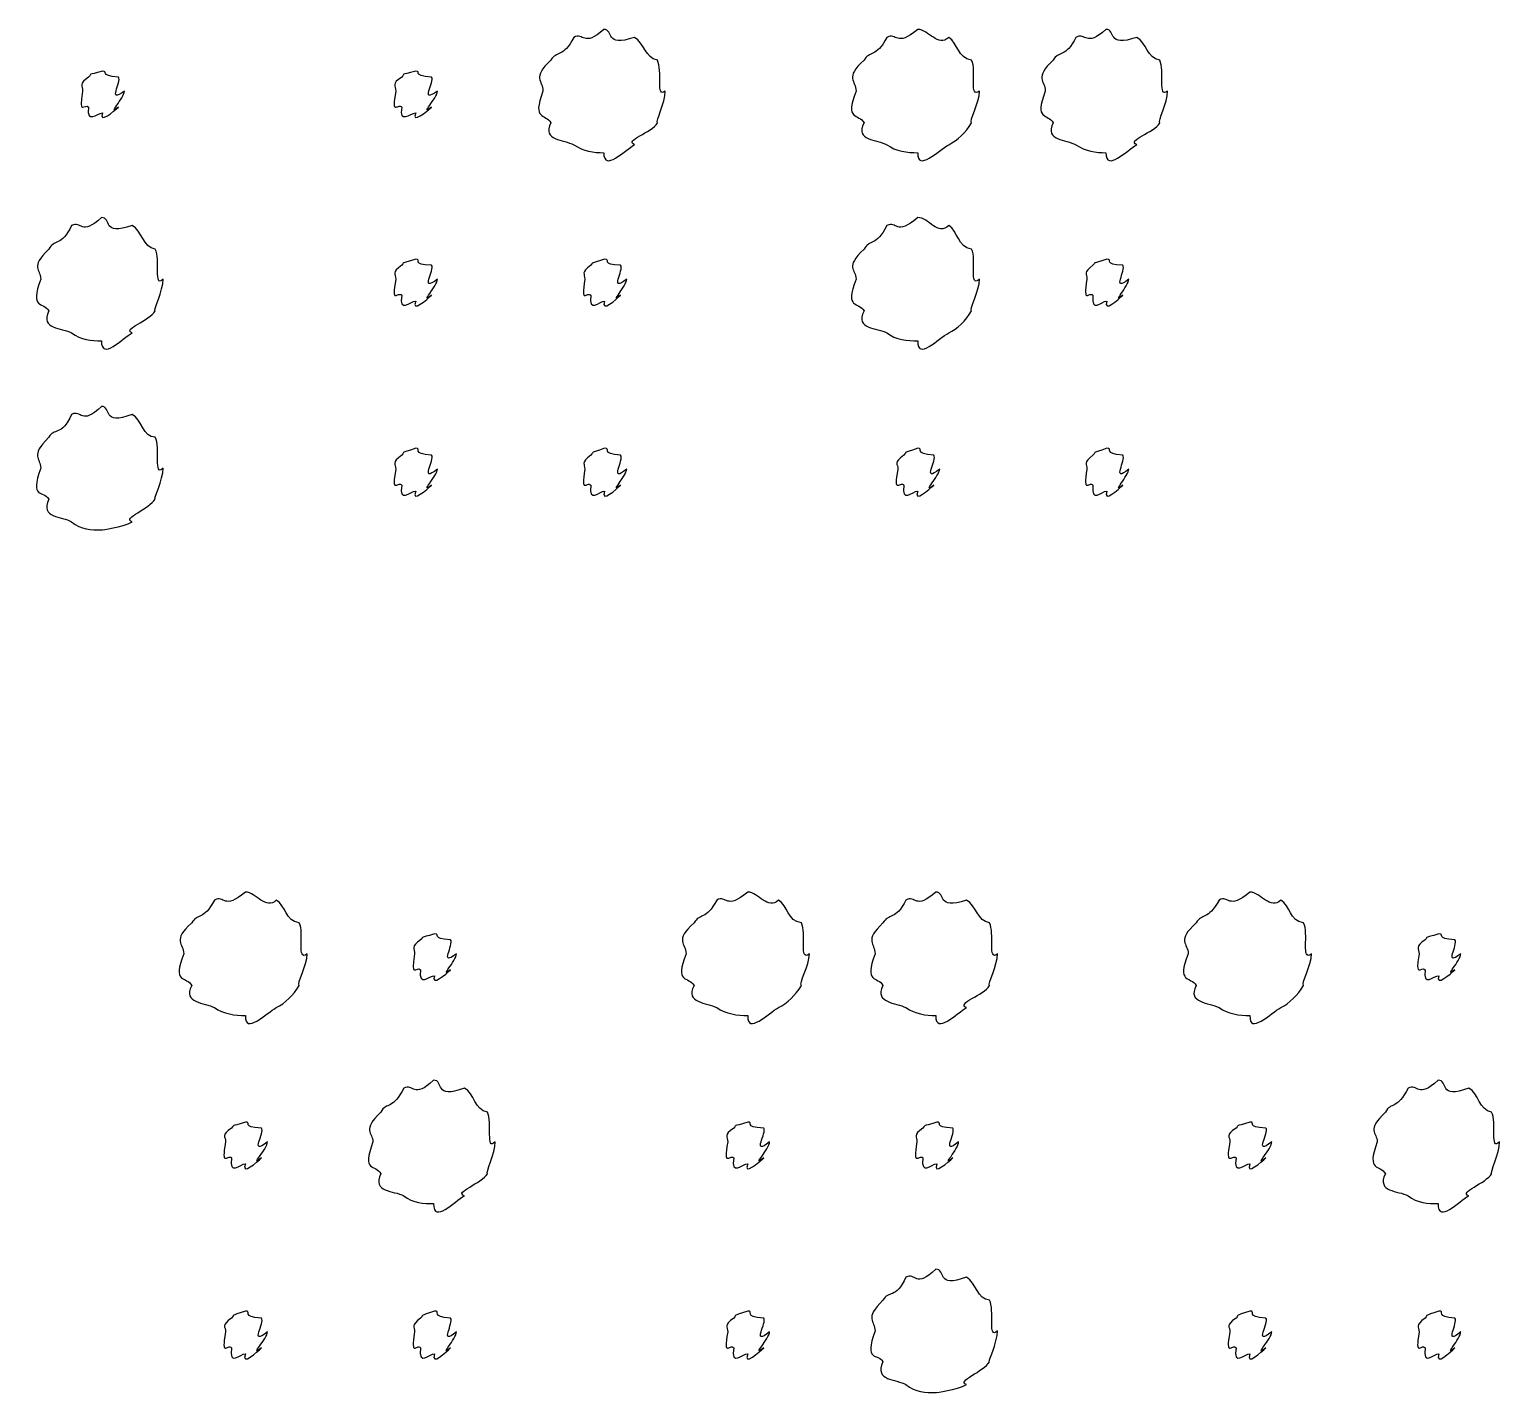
# Model space of a CAD drawing. Header units: millimetres. Extents: x -178 to -32, y 41 to 266.
# Drawn here: x -123.92 to -115.77, y 210.85 to 218.41 of the extents above; entities that cross this region are included whole.
import ezdxf

# ---------------------------------------------------------------- set-up
doc = ezdxf.new("R2010")
doc.units = ezdxf.units.MM
doc.layers.get('0').update_dxf_attribs({"linetype": 'CONTINUOUS'})

msp = doc.modelspace()

# ---------------------------------------------------------------- linework, layer by layer
at = {"color": 0}
for p, q in [((-120.736, 218.408), (-120.736, 218.408)), ((-118.996, 218.408), (-118.996, 218.408)), ((-117.954, 218.408), (-117.954, 218.408)), ((-123.513, 218.176), (-123.513, 218.176)), ((-121.778, 218.176), (-121.778, 218.176)), ((-123.519, 217.366), (-123.519, 217.366)), ((-118.996, 217.366), (-118.996, 217.366)), ((-121.778, 217.135), (-121.778, 217.135)), ((-120.731, 217.135), (-120.731, 217.135)), ((-117.949, 217.135), (-117.949, 217.135)), ((-123.519, 216.319), (-123.519, 216.319)), ((-121.778, 216.087), (-121.778, 216.087)), ((-120.731, 216.087), (-120.731, 216.087)), ((-118.996, 216.087), (-118.996, 216.087)), ((-117.949, 216.087), (-117.949, 216.087)), ((-122.721, 213.628), (-122.721, 213.628)), ((-119.938, 213.628), (-119.938, 213.628)), ((-118.897, 213.628), (-118.897, 213.628)), ((-117.156, 213.628), (-117.156, 213.628)), ((-121.673, 213.396), (-121.673, 213.396)), ((-116.109, 213.396), (-116.109, 213.396)), ((-121.679, 212.586), (-121.679, 212.586)), ((-116.114, 212.586), (-116.114, 212.586)), ((-122.721, 212.354), (-122.721, 212.354)), ((-119.938, 212.354), (-119.938, 212.354)), ((-118.891, 212.354), (-118.891, 212.354)), ((-117.156, 212.354), (-117.156, 212.354)), ((-118.897, 211.539), (-118.897, 211.539)), ((-122.721, 211.307), (-122.721, 211.307)), ((-121.673, 211.307), (-121.673, 211.307)), ((-119.938, 211.307), (-119.938, 211.307)), ((-117.156, 211.307), (-117.156, 211.307)), ((-116.109, 211.307), (-116.109, 211.307))]:
    msp.add_line(p, q, dxfattribs=at)
for points in [[(-120.736, 218.408), (-120.849, 218.306), (-120.847, 218.393), (-120.902, 218.364)], [(-120.565, 218.364), (-120.736, 218.306), (-120.677, 218.408), (-120.736, 218.408)], [(-118.996, 218.408), (-119.119, 218.306), (-119.112, 218.393), (-119.167, 218.364)], [(-118.825, 218.364), (-118.883, 218.306), (-118.937, 218.408), (-118.996, 218.408)], [(-117.954, 218.408), (-118.067, 218.306), (-118.064, 218.393), (-118.12, 218.364)], [(-117.783, 218.364), (-117.954, 218.306), (-117.895, 218.408), (-117.954, 218.408)], [(-120.902, 218.364), (-120.96, 218.248), (-120.998, 218.292), (-121.029, 218.237)], [(-120.439, 218.237), (-120.507, 218.248), (-120.51, 218.333), (-120.565, 218.364)], [(-119.167, 218.364), (-119.229, 218.248), (-119.263, 218.292), (-119.294, 218.237)], [(-118.698, 218.237), (-118.777, 218.248), (-118.773, 218.333), (-118.825, 218.364)], [(-118.12, 218.364), (-118.177, 218.248), (-118.216, 218.292), (-118.246, 218.237)], [(-117.656, 218.237), (-117.725, 218.248), (-117.728, 218.333), (-117.783, 218.364)], [(-121.029, 218.237), (-121.136, 218.138), (-121.073, 218.124), (-121.073, 218.066)], [(-120.395, 218.066), (-120.45, 218.019), (-120.408, 218.182), (-120.439, 218.237)], [(-119.294, 218.237), (-119.405, 218.138), (-119.338, 218.124), (-119.338, 218.066)], [(-118.654, 218.066), (-118.715, 218.019), (-118.668, 218.182), (-118.698, 218.237)], [(-118.246, 218.237), (-118.354, 218.138), (-118.29, 218.124), (-118.29, 218.066)], [(-117.612, 218.066), (-117.668, 218.019), (-117.626, 218.182), (-117.656, 218.237)], [(-123.59, 218.143), (-123.647, 218.108), (-123.623, 218.095), (-123.623, 218.066)], [(-123.513, 218.176), (-123.603, 218.152), (-123.568, 218.166), (-123.59, 218.143)], [(-123.425, 218.143), (-123.536, 218.152), (-123.476, 218.176), (-123.513, 218.176)], [(-123.392, 218.066), (-123.492, 217.991), (-123.403, 218.121), (-123.425, 218.143)], [(-121.855, 218.143), (-121.916, 218.108), (-121.888, 218.095), (-121.888, 218.066)], [(-121.778, 218.176), (-121.872, 218.152), (-121.833, 218.166), (-121.855, 218.143)], [(-121.69, 218.143), (-121.806, 218.152), (-121.741, 218.176), (-121.778, 218.176)], [(-121.657, 218.066), (-121.762, 217.991), (-121.668, 218.121), (-121.69, 218.143)], [(-123.623, 218.066), (-123.647, 217.924), (-123.612, 218), (-123.59, 217.978)], [(-123.425, 217.978), (-123.492, 217.924), (-123.392, 218.029), (-123.392, 218.066)], [(-121.888, 218.066), (-121.916, 217.924), (-121.877, 218), (-121.855, 217.978)], [(-121.69, 217.978), (-121.762, 217.924), (-121.657, 218.029), (-121.657, 218.066)], [(-121.073, 218.066), (-121.136, 217.898), (-121.057, 217.945), (-121.029, 217.89)], [(-120.439, 217.89), (-120.45, 217.898), (-120.395, 218.003), (-120.395, 218.066)], [(-119.338, 218.066), (-119.405, 217.898), (-119.322, 217.945), (-119.294, 217.89)], [(-118.698, 217.89), (-118.715, 217.898), (-118.654, 218.003), (-118.654, 218.066)], [(-118.29, 218.066), (-118.354, 217.898), (-118.275, 217.945), (-118.246, 217.89)], [(-117.656, 217.89), (-117.668, 217.898), (-117.612, 218.003), (-117.612, 218.066)], [(-123.59, 217.978), (-123.603, 217.88), (-123.542, 217.945), (-123.513, 217.945)], [(-123.513, 217.945), (-123.536, 217.88), (-123.447, 217.956), (-123.425, 217.978)], [(-121.855, 217.978), (-121.872, 217.88), (-121.807, 217.945), (-121.778, 217.945)], [(-121.778, 217.945), (-121.806, 217.88), (-121.712, 217.956), (-121.69, 217.978)], [(-121.029, 217.89), (-121.078, 217.792), (-120.957, 217.798), (-120.902, 217.769)], [(-120.565, 217.769), (-120.626, 217.792), (-120.468, 217.837), (-120.439, 217.89)], [(-119.294, 217.89), (-119.346, 217.792), (-119.222, 217.798), (-119.167, 217.769)], [(-118.825, 217.769), (-118.777, 217.792), (-118.731, 217.837), (-118.698, 217.89)], [(-118.246, 217.89), (-118.296, 217.792), (-118.175, 217.798), (-118.12, 217.769)], [(-117.783, 217.769), (-117.844, 217.792), (-117.685, 217.837), (-117.656, 217.89)], [(-120.902, 217.769), (-120.849, 217.733), (-120.791, 217.725), (-120.736, 217.725)], [(-120.736, 217.725), (-120.736, 217.616), (-120.621, 217.738), (-120.565, 217.769)], [(-119.167, 217.769), (-119.119, 217.733), (-119.054, 217.725), (-118.996, 217.725)], [(-118.996, 217.725), (-119.001, 217.616), (-118.88, 217.738), (-118.825, 217.769)], [(-118.12, 217.769), (-118.067, 217.733), (-118.009, 217.725), (-117.954, 217.725)], [(-117.954, 217.725), (-117.954, 217.616), (-117.838, 217.738), (-117.783, 217.769)], [(-123.684, 217.322), (-123.742, 217.201), (-123.781, 217.248), (-123.811, 217.19)], [(-123.519, 217.366), (-123.632, 217.259), (-123.629, 217.351), (-123.684, 217.322)], [(-123.348, 217.322), (-123.519, 217.259), (-123.46, 217.366), (-123.519, 217.366)], [(-123.221, 217.19), (-123.29, 217.201), (-123.293, 217.292), (-123.348, 217.322)], [(-119.167, 217.322), (-119.229, 217.201), (-119.263, 217.248), (-119.294, 217.19)], [(-118.996, 217.366), (-119.119, 217.259), (-119.112, 217.351), (-119.167, 217.322)], [(-118.825, 217.322), (-118.883, 217.259), (-118.937, 217.366), (-118.996, 217.366)], [(-118.698, 217.19), (-118.777, 217.201), (-118.773, 217.292), (-118.825, 217.322)], [(-123.811, 217.19), (-123.918, 217.086), (-123.855, 217.08), (-123.855, 217.025)], [(-123.177, 217.025), (-123.232, 216.969), (-123.191, 217.135), (-123.221, 217.19)], [(-119.294, 217.19), (-119.405, 217.086), (-119.338, 217.08), (-119.338, 217.025)], [(-118.654, 217.025), (-118.715, 216.969), (-118.668, 217.135), (-118.698, 217.19)], [(-121.855, 217.102), (-121.916, 217.06), (-121.888, 217.054), (-121.888, 217.025)], [(-121.778, 217.135), (-121.872, 217.104), (-121.833, 217.124), (-121.855, 217.102)], [(-121.69, 217.102), (-121.806, 217.104), (-121.741, 217.135), (-121.778, 217.135)], [(-121.657, 217.025), (-121.762, 216.943), (-121.668, 217.08), (-121.69, 217.102)], [(-120.808, 217.102), (-120.864, 217.06), (-120.841, 217.054), (-120.841, 217.025)], [(-120.731, 217.135), (-120.82, 217.104), (-120.786, 217.124), (-120.808, 217.102)], [(-120.643, 217.102), (-120.754, 217.104), (-120.694, 217.135), (-120.731, 217.135)], [(-120.609, 217.025), (-120.71, 216.943), (-120.621, 217.08), (-120.643, 217.102)], [(-118.026, 217.102), (-118.082, 217.06), (-118.059, 217.054), (-118.059, 217.025)], [(-117.949, 217.135), (-118.038, 217.104), (-118.004, 217.124), (-118.026, 217.102)], [(-117.861, 217.102), (-117.972, 217.104), (-117.911, 217.135), (-117.949, 217.135)], [(-117.827, 217.025), (-117.928, 216.943), (-117.838, 217.08), (-117.861, 217.102)], [(-123.855, 217.025), (-123.918, 216.851), (-123.84, 216.903), (-123.811, 216.848)], [(-123.221, 216.848), (-123.232, 216.851), (-123.177, 216.961), (-123.177, 217.025)], [(-121.888, 217.025), (-121.916, 216.877), (-121.877, 216.958), (-121.855, 216.936)], [(-121.69, 216.936), (-121.762, 216.877), (-121.657, 216.987), (-121.657, 217.025)], [(-120.841, 217.025), (-120.864, 216.877), (-120.83, 216.958), (-120.808, 216.936)], [(-120.643, 216.936), (-120.71, 216.877), (-120.609, 216.987), (-120.609, 217.025)], [(-119.338, 217.025), (-119.405, 216.851), (-119.322, 216.903), (-119.294, 216.848)], [(-118.698, 216.848), (-118.715, 216.851), (-118.654, 216.961), (-118.654, 217.025)], [(-118.059, 217.025), (-118.082, 216.877), (-118.048, 216.958), (-118.026, 216.936)], [(-117.861, 216.936), (-117.928, 216.877), (-117.827, 216.987), (-117.827, 217.025)], [(-121.855, 216.936), (-121.872, 216.833), (-121.807, 216.903), (-121.778, 216.903)], [(-121.778, 216.903), (-121.806, 216.833), (-121.712, 216.914), (-121.69, 216.936)], [(-120.808, 216.936), (-120.82, 216.833), (-120.76, 216.903), (-120.731, 216.903)], [(-120.731, 216.903), (-120.754, 216.833), (-120.665, 216.914), (-120.643, 216.936)], [(-118.026, 216.936), (-118.038, 216.833), (-117.978, 216.903), (-117.949, 216.903)], [(-117.949, 216.903), (-117.972, 216.833), (-117.882, 216.914), (-117.861, 216.936)], [(-123.811, 216.848), (-123.86, 216.745), (-123.739, 216.756), (-123.684, 216.727)], [(-123.348, 216.727), (-123.408, 216.745), (-123.25, 216.796), (-123.221, 216.848)], [(-119.294, 216.848), (-119.346, 216.745), (-119.222, 216.756), (-119.167, 216.727)], [(-118.825, 216.727), (-118.777, 216.745), (-118.731, 216.796), (-118.698, 216.848)], [(-123.684, 216.727), (-123.632, 216.686), (-123.574, 216.683), (-123.519, 216.683)], [(-123.519, 216.683), (-123.519, 216.569), (-123.403, 216.697), (-123.348, 216.727)], [(-119.167, 216.727), (-119.119, 216.686), (-119.054, 216.683), (-118.996, 216.683)], [(-118.996, 216.683), (-119.001, 216.569), (-118.88, 216.697), (-118.825, 216.727)], [(-123.684, 216.275), (-123.742, 216.149), (-123.781, 216.203), (-123.811, 216.148)], [(-123.519, 216.319), (-123.632, 216.209), (-123.629, 216.304), (-123.684, 216.275)], [(-123.348, 216.275), (-123.519, 216.209), (-123.46, 216.319), (-123.519, 216.319)], [(-123.221, 216.148), (-123.29, 216.149), (-123.293, 216.245), (-123.348, 216.275)], [(-123.811, 216.148), (-123.918, 216.039), (-123.855, 216.035), (-123.855, 215.977)], [(-123.177, 215.977), (-123.232, 215.922), (-123.191, 216.093), (-123.221, 216.148)], [(-121.778, 216.087), (-121.872, 216.055), (-121.833, 216.074), (-121.855, 216.049)], [(-121.69, 216.049), (-121.806, 216.055), (-121.741, 216.087), (-121.778, 216.087)], [(-120.731, 216.087), (-120.82, 216.055), (-120.786, 216.074), (-120.808, 216.049)], [(-120.643, 216.049), (-120.754, 216.055), (-120.694, 216.087), (-120.731, 216.087)], [(-118.996, 216.087), (-119.09, 216.055), (-119.051, 216.074), (-119.073, 216.049)], [(-118.908, 216.049), (-119.023, 216.055), (-118.959, 216.087), (-118.996, 216.087)], [(-117.949, 216.087), (-118.038, 216.055), (-118.004, 216.074), (-118.026, 216.049)], [(-117.861, 216.049), (-117.972, 216.055), (-117.911, 216.087), (-117.949, 216.087)], [(-121.855, 216.049), (-121.916, 216.006), (-121.888, 216.001), (-121.888, 215.972)], [(-121.657, 215.972), (-121.762, 215.889), (-121.668, 216.027), (-121.69, 216.049)], [(-120.808, 216.049), (-120.864, 216.006), (-120.841, 216.001), (-120.841, 215.972)], [(-120.609, 215.972), (-120.71, 215.889), (-120.621, 216.027), (-120.643, 216.049)], [(-119.073, 216.049), (-119.134, 216.006), (-119.106, 216.001), (-119.106, 215.972)], [(-118.875, 215.972), (-118.979, 215.889), (-118.886, 216.027), (-118.908, 216.049)], [(-118.026, 216.049), (-118.082, 216.006), (-118.059, 216.001), (-118.059, 215.972)], [(-117.827, 215.972), (-117.928, 215.889), (-117.838, 216.027), (-117.861, 216.049)], [(-123.855, 215.977), (-123.918, 215.801), (-123.84, 215.857), (-123.811, 215.806)], [(-123.221, 215.806), (-123.232, 215.801), (-123.177, 215.914), (-123.177, 215.977)], [(-121.888, 215.972), (-121.916, 215.826), (-121.877, 215.908), (-121.855, 215.883)], [(-121.69, 215.883), (-121.762, 215.826), (-121.657, 215.938), (-121.657, 215.972)], [(-120.841, 215.972), (-120.864, 215.826), (-120.83, 215.908), (-120.808, 215.883)], [(-120.643, 215.883), (-120.71, 215.826), (-120.609, 215.938), (-120.609, 215.972)], [(-119.106, 215.972), (-119.134, 215.826), (-119.095, 215.908), (-119.073, 215.883)], [(-118.908, 215.883), (-118.979, 215.826), (-118.875, 215.938), (-118.875, 215.972)], [(-118.059, 215.972), (-118.082, 215.826), (-118.048, 215.908), (-118.026, 215.883)], [(-117.861, 215.883), (-117.928, 215.826), (-117.827, 215.938), (-117.827, 215.972)], [(-121.855, 215.883), (-121.872, 215.779), (-121.807, 215.85), (-121.778, 215.85)], [(-121.778, 215.85), (-121.806, 215.779), (-121.712, 215.862), (-121.69, 215.883)], [(-120.808, 215.883), (-120.82, 215.779), (-120.76, 215.85), (-120.731, 215.85)], [(-120.731, 215.85), (-120.754, 215.779), (-120.665, 215.862), (-120.643, 215.883)], [(-119.073, 215.883), (-119.09, 215.779), (-119.025, 215.85), (-118.996, 215.85)], [(-118.996, 215.85), (-119.023, 215.779), (-118.93, 215.862), (-118.908, 215.883)], [(-118.026, 215.883), (-118.038, 215.779), (-117.978, 215.85), (-117.949, 215.85)], [(-117.949, 215.85), (-117.972, 215.779), (-117.882, 215.862), (-117.861, 215.883)], [(-123.811, 215.806), (-123.86, 215.698), (-123.739, 215.713), (-123.684, 215.68)], [(-123.348, 215.68), (-123.408, 215.698), (-123.25, 215.754), (-123.221, 215.806)], [(-123.684, 215.68), (-123.632, 215.635), (-123.574, 215.635), (-123.519, 215.635)], [(-123.519, 215.635), (-123.519, 215.635), (-123.403, 215.649), (-123.348, 215.68)], [(-122.892, 213.584), (-122.954, 213.468), (-122.988, 213.512), (-123.019, 213.457)], [(-122.721, 213.628), (-122.844, 213.526), (-122.837, 213.613), (-122.892, 213.584)], [(-122.55, 213.584), (-122.608, 213.526), (-122.662, 213.628), (-122.721, 213.628)], [(-122.423, 213.457), (-122.502, 213.468), (-122.497, 213.553), (-122.55, 213.584)], [(-120.11, 213.584), (-120.171, 213.468), (-120.206, 213.512), (-120.236, 213.457)], [(-119.938, 213.628), (-120.061, 213.526), (-120.054, 213.613), (-120.11, 213.584)], [(-119.768, 213.584), (-119.826, 213.526), (-119.879, 213.628), (-119.938, 213.628)], [(-119.641, 213.457), (-119.719, 213.468), (-119.715, 213.553), (-119.768, 213.584)], [(-119.062, 213.584), (-119.12, 213.468), (-119.158, 213.512), (-119.189, 213.457)], [(-118.897, 213.628), (-119.01, 213.526), (-119.007, 213.613), (-119.062, 213.584)], [(-118.726, 213.584), (-118.897, 213.526), (-118.837, 213.628), (-118.897, 213.628)], [(-118.599, 213.457), (-118.668, 213.468), (-118.671, 213.553), (-118.726, 213.584)], [(-117.327, 213.584), (-117.389, 213.468), (-117.423, 213.512), (-117.454, 213.457)], [(-117.156, 213.628), (-117.279, 213.526), (-117.272, 213.613), (-117.327, 213.584)], [(-116.985, 213.584), (-117.043, 213.526), (-117.097, 213.628), (-117.156, 213.628)], [(-116.859, 213.457), (-116.937, 213.468), (-116.933, 213.553), (-116.985, 213.584)], [(-123.019, 213.457), (-123.13, 213.358), (-123.063, 213.344), (-123.063, 213.286)], [(-122.379, 213.286), (-122.44, 213.239), (-122.393, 213.402), (-122.423, 213.457)], [(-120.236, 213.457), (-120.348, 213.358), (-120.28, 213.344), (-120.28, 213.286)], [(-119.597, 213.286), (-119.657, 213.239), (-119.61, 213.402), (-119.641, 213.457)], [(-119.189, 213.457), (-119.296, 213.358), (-119.233, 213.344), (-119.233, 213.286)], [(-118.555, 213.286), (-118.61, 213.239), (-118.569, 213.402), (-118.599, 213.457)], [(-117.454, 213.457), (-117.566, 213.358), (-117.498, 213.344), (-117.498, 213.286)], [(-116.815, 213.286), (-116.875, 213.239), (-116.828, 213.402), (-116.859, 213.457)], [(-121.751, 213.363), (-121.807, 213.327), (-121.784, 213.315), (-121.784, 213.286)], [(-121.673, 213.396), (-121.763, 213.371), (-121.728, 213.385), (-121.751, 213.363)], [(-121.585, 213.363), (-121.697, 213.371), (-121.636, 213.396), (-121.673, 213.396)], [(-121.552, 213.286), (-121.653, 213.21), (-121.563, 213.341), (-121.585, 213.363)], [(-116.186, 213.363), (-116.243, 213.327), (-116.219, 213.315), (-116.219, 213.286)], [(-116.109, 213.396), (-116.199, 213.371), (-116.164, 213.385), (-116.186, 213.363)], [(-116.021, 213.363), (-116.132, 213.371), (-116.072, 213.396), (-116.109, 213.396)], [(-115.988, 213.286), (-116.088, 213.21), (-115.999, 213.341), (-116.021, 213.363)], [(-123.063, 213.286), (-123.13, 213.118), (-123.047, 213.165), (-123.019, 213.11)], [(-122.423, 213.11), (-122.44, 213.118), (-122.379, 213.222), (-122.379, 213.286)], [(-121.784, 213.286), (-121.807, 213.144), (-121.773, 213.22), (-121.751, 213.198)], [(-121.585, 213.198), (-121.653, 213.144), (-121.552, 213.249), (-121.552, 213.286)], [(-120.28, 213.286), (-120.348, 213.118), (-120.265, 213.165), (-120.236, 213.11)], [(-119.641, 213.11), (-119.657, 213.118), (-119.597, 213.222), (-119.597, 213.286)], [(-119.233, 213.286), (-119.296, 213.118), (-119.218, 213.165), (-119.189, 213.11)], [(-118.599, 213.11), (-118.61, 213.118), (-118.555, 213.222), (-118.555, 213.286)], [(-117.498, 213.286), (-117.566, 213.118), (-117.483, 213.165), (-117.454, 213.11)], [(-116.859, 213.11), (-116.875, 213.118), (-116.815, 213.222), (-116.815, 213.286)], [(-116.219, 213.286), (-116.243, 213.144), (-116.208, 213.22), (-116.186, 213.198)], [(-116.021, 213.198), (-116.088, 213.144), (-115.988, 213.249), (-115.988, 213.286)], [(-121.751, 213.198), (-121.763, 213.1), (-121.702, 213.165), (-121.673, 213.165)], [(-121.673, 213.165), (-121.697, 213.1), (-121.607, 213.175), (-121.585, 213.198)], [(-116.186, 213.198), (-116.199, 213.1), (-116.138, 213.165), (-116.109, 213.165)], [(-116.109, 213.165), (-116.132, 213.1), (-116.043, 213.175), (-116.021, 213.198)], [(-123.019, 213.11), (-123.071, 213.012), (-122.947, 213.017), (-122.892, 212.988)], [(-122.55, 212.988), (-122.502, 213.012), (-122.456, 213.057), (-122.423, 213.11)], [(-120.236, 213.11), (-120.288, 213.012), (-120.165, 213.017), (-120.11, 212.988)], [(-119.768, 212.988), (-119.719, 213.012), (-119.674, 213.057), (-119.641, 213.11)], [(-119.189, 213.11), (-119.239, 213.012), (-119.117, 213.017), (-119.062, 212.988)], [(-118.726, 212.988), (-118.787, 213.012), (-118.628, 213.057), (-118.599, 213.11)], [(-117.454, 213.11), (-117.506, 213.012), (-117.382, 213.017), (-117.327, 212.988)], [(-116.985, 212.988), (-116.937, 213.012), (-116.892, 213.057), (-116.859, 213.11)], [(-122.892, 212.988), (-122.844, 212.953), (-122.779, 212.944), (-122.721, 212.944)], [(-122.721, 212.944), (-122.726, 212.835), (-122.605, 212.958), (-122.55, 212.988)], [(-120.11, 212.988), (-120.061, 212.953), (-119.996, 212.944), (-119.938, 212.944)], [(-119.938, 212.944), (-119.944, 212.835), (-119.823, 212.958), (-119.768, 212.988)], [(-119.062, 212.988), (-119.01, 212.953), (-118.952, 212.944), (-118.897, 212.944)], [(-118.897, 212.944), (-118.897, 212.835), (-118.781, 212.958), (-118.726, 212.988)], [(-117.327, 212.988), (-117.279, 212.953), (-117.214, 212.944), (-117.156, 212.944)], [(-117.156, 212.944), (-117.162, 212.835), (-117.04, 212.958), (-116.985, 212.988)], [(-121.679, 212.586), (-121.792, 212.478), (-121.789, 212.571), (-121.844, 212.542)], [(-121.508, 212.542), (-121.679, 212.478), (-121.62, 212.586), (-121.679, 212.586)], [(-116.114, 212.586), (-116.228, 212.478), (-116.225, 212.571), (-116.28, 212.542)], [(-115.944, 212.542), (-116.114, 212.478), (-116.055, 212.586), (-116.114, 212.586)], [(-121.844, 212.542), (-121.902, 212.421), (-121.941, 212.467), (-121.971, 212.409)], [(-121.381, 212.409), (-121.45, 212.421), (-121.453, 212.512), (-121.508, 212.542)], [(-116.28, 212.542), (-116.338, 212.421), (-116.376, 212.467), (-116.406, 212.409)], [(-115.817, 212.409), (-115.886, 212.421), (-115.889, 212.512), (-115.944, 212.542)], [(-122.721, 212.354), (-122.814, 212.324), (-122.776, 212.343), (-122.798, 212.321)], [(-122.633, 212.321), (-122.748, 212.324), (-122.683, 212.354), (-122.721, 212.354)], [(-121.971, 212.409), (-122.079, 212.306), (-122.015, 212.299), (-122.015, 212.244)], [(-121.337, 212.244), (-121.392, 212.189), (-121.351, 212.354), (-121.381, 212.409)], [(-119.938, 212.354), (-120.032, 212.324), (-119.993, 212.343), (-120.016, 212.321)], [(-119.85, 212.321), (-119.966, 212.324), (-119.901, 212.354), (-119.938, 212.354)], [(-118.891, 212.354), (-118.981, 212.324), (-118.946, 212.343), (-118.968, 212.321)], [(-118.803, 212.321), (-118.915, 212.324), (-118.854, 212.354), (-118.891, 212.354)], [(-117.156, 212.354), (-117.25, 212.324), (-117.211, 212.343), (-117.233, 212.321)], [(-117.068, 212.321), (-117.184, 212.324), (-117.119, 212.354), (-117.156, 212.354)], [(-116.406, 212.409), (-116.514, 212.306), (-116.451, 212.299), (-116.451, 212.244)], [(-115.773, 212.244), (-115.828, 212.189), (-115.787, 212.354), (-115.817, 212.409)], [(-122.798, 212.321), (-122.858, 212.28), (-122.831, 212.273), (-122.831, 212.244)], [(-122.599, 212.244), (-122.704, 212.163), (-122.61, 212.299), (-122.633, 212.321)], [(-120.016, 212.321), (-120.076, 212.28), (-120.049, 212.273), (-120.049, 212.244)], [(-119.817, 212.244), (-119.922, 212.163), (-119.828, 212.299), (-119.85, 212.321)], [(-118.968, 212.321), (-119.025, 212.28), (-119.001, 212.273), (-119.001, 212.244)], [(-118.77, 212.244), (-118.871, 212.163), (-118.781, 212.299), (-118.803, 212.321)], [(-117.233, 212.321), (-117.294, 212.28), (-117.267, 212.273), (-117.267, 212.244)], [(-117.035, 212.244), (-117.14, 212.163), (-117.046, 212.299), (-117.068, 212.321)], [(-122.831, 212.244), (-122.858, 212.097), (-122.82, 212.178), (-122.798, 212.156)], [(-122.633, 212.156), (-122.704, 212.097), (-122.599, 212.207), (-122.599, 212.244)], [(-122.015, 212.244), (-122.079, 212.071), (-122, 212.123), (-121.971, 212.068)], [(-121.381, 212.068), (-121.392, 212.071), (-121.337, 212.181), (-121.337, 212.244)], [(-120.049, 212.244), (-120.076, 212.097), (-120.038, 212.178), (-120.016, 212.156)], [(-119.85, 212.156), (-119.922, 212.097), (-119.817, 212.207), (-119.817, 212.244)], [(-119.001, 212.244), (-119.025, 212.097), (-118.991, 212.178), (-118.968, 212.156)], [(-118.803, 212.156), (-118.871, 212.097), (-118.77, 212.207), (-118.77, 212.244)], [(-117.267, 212.244), (-117.294, 212.097), (-117.256, 212.178), (-117.233, 212.156)], [(-117.068, 212.156), (-117.14, 212.097), (-117.035, 212.207), (-117.035, 212.244)], [(-116.451, 212.244), (-116.514, 212.071), (-116.435, 212.123), (-116.406, 212.068)], [(-115.817, 212.068), (-115.828, 212.071), (-115.773, 212.181), (-115.773, 212.244)], [(-122.798, 212.156), (-122.814, 212.053), (-122.75, 212.123), (-122.721, 212.123)], [(-122.721, 212.123), (-122.748, 212.053), (-122.654, 212.134), (-122.633, 212.156)], [(-120.016, 212.156), (-120.032, 212.053), (-119.967, 212.123), (-119.938, 212.123)], [(-119.938, 212.123), (-119.966, 212.053), (-119.872, 212.134), (-119.85, 212.156)], [(-118.968, 212.156), (-118.981, 212.053), (-118.92, 212.123), (-118.891, 212.123)], [(-118.891, 212.123), (-118.915, 212.053), (-118.825, 212.134), (-118.803, 212.156)], [(-117.233, 212.156), (-117.25, 212.053), (-117.185, 212.123), (-117.156, 212.123)], [(-117.156, 212.123), (-117.184, 212.053), (-117.09, 212.134), (-117.068, 212.156)], [(-121.971, 212.068), (-122.021, 211.964), (-121.9, 211.975), (-121.844, 211.946)], [(-121.508, 211.946), (-121.569, 211.964), (-121.41, 212.015), (-121.381, 212.068)], [(-116.406, 212.068), (-116.456, 211.964), (-116.335, 211.975), (-116.28, 211.946)], [(-115.944, 211.946), (-116.004, 211.964), (-115.846, 212.015), (-115.817, 212.068)], [(-121.844, 211.946), (-121.792, 211.905), (-121.734, 211.902), (-121.679, 211.902)], [(-121.679, 211.902), (-121.679, 211.788), (-121.563, 211.916), (-121.508, 211.946)], [(-116.28, 211.946), (-116.228, 211.905), (-116.17, 211.902), (-116.114, 211.902)], [(-116.114, 211.902), (-116.114, 211.788), (-115.999, 211.916), (-115.944, 211.946)], [(-118.897, 211.539), (-119.01, 211.428), (-119.007, 211.523), (-119.062, 211.495)], [(-118.726, 211.495), (-118.897, 211.428), (-118.837, 211.539), (-118.897, 211.539)], [(-119.062, 211.495), (-119.12, 211.369), (-119.158, 211.423), (-119.189, 211.368)], [(-118.599, 211.368), (-118.668, 211.369), (-118.671, 211.464), (-118.726, 211.495)], [(-119.189, 211.368), (-119.296, 211.259), (-119.233, 211.255), (-119.233, 211.197)], [(-118.555, 211.197), (-118.61, 211.142), (-118.569, 211.312), (-118.599, 211.368)], [(-122.721, 211.307), (-122.814, 211.274), (-122.776, 211.293), (-122.798, 211.268)], [(-122.633, 211.268), (-122.748, 211.274), (-122.683, 211.307), (-122.721, 211.307)], [(-121.673, 211.307), (-121.763, 211.274), (-121.728, 211.293), (-121.751, 211.268)], [(-121.585, 211.268), (-121.697, 211.274), (-121.636, 211.307), (-121.673, 211.307)], [(-119.938, 211.307), (-120.032, 211.274), (-119.993, 211.293), (-120.016, 211.268)], [(-119.85, 211.268), (-119.966, 211.274), (-119.901, 211.307), (-119.938, 211.307)], [(-117.156, 211.307), (-117.25, 211.274), (-117.211, 211.293), (-117.233, 211.268)], [(-117.068, 211.268), (-117.184, 211.274), (-117.119, 211.307), (-117.156, 211.307)], [(-116.109, 211.307), (-116.199, 211.274), (-116.164, 211.293), (-116.186, 211.268)], [(-116.021, 211.268), (-116.132, 211.274), (-116.072, 211.307), (-116.109, 211.307)], [(-122.798, 211.268), (-122.858, 211.226), (-122.831, 211.22), (-122.831, 211.191)], [(-122.599, 211.191), (-122.704, 211.109), (-122.61, 211.247), (-122.633, 211.268)], [(-121.751, 211.268), (-121.807, 211.226), (-121.784, 211.22), (-121.784, 211.191)], [(-121.552, 211.191), (-121.653, 211.109), (-121.563, 211.247), (-121.585, 211.268)], [(-120.016, 211.268), (-120.076, 211.226), (-120.049, 211.22), (-120.049, 211.191)], [(-119.817, 211.191), (-119.922, 211.109), (-119.828, 211.247), (-119.85, 211.268)], [(-117.233, 211.268), (-117.294, 211.226), (-117.267, 211.22), (-117.267, 211.191)], [(-117.035, 211.191), (-117.14, 211.109), (-117.046, 211.247), (-117.068, 211.268)], [(-116.186, 211.268), (-116.243, 211.226), (-116.219, 211.22), (-116.219, 211.191)], [(-115.988, 211.191), (-116.088, 211.109), (-115.999, 211.247), (-116.021, 211.268)], [(-122.831, 211.191), (-122.858, 211.045), (-122.82, 211.128), (-122.798, 211.103)], [(-122.633, 211.103), (-122.704, 211.045), (-122.599, 211.158), (-122.599, 211.191)], [(-121.784, 211.191), (-121.807, 211.045), (-121.773, 211.128), (-121.751, 211.103)], [(-121.585, 211.103), (-121.653, 211.045), (-121.552, 211.158), (-121.552, 211.191)], [(-120.049, 211.191), (-120.076, 211.045), (-120.038, 211.128), (-120.016, 211.103)], [(-119.85, 211.103), (-119.922, 211.045), (-119.817, 211.158), (-119.817, 211.191)], [(-119.233, 211.197), (-119.296, 211.02), (-119.218, 211.077), (-119.189, 211.026)], [(-118.599, 211.026), (-118.61, 211.02), (-118.555, 211.133), (-118.555, 211.197)], [(-117.267, 211.191), (-117.294, 211.045), (-117.256, 211.128), (-117.233, 211.103)], [(-117.068, 211.103), (-117.14, 211.045), (-117.035, 211.158), (-117.035, 211.191)], [(-116.219, 211.191), (-116.243, 211.045), (-116.208, 211.128), (-116.186, 211.103)], [(-116.021, 211.103), (-116.088, 211.045), (-115.988, 211.158), (-115.988, 211.191)], [(-122.798, 211.103), (-122.814, 210.998), (-122.75, 211.07), (-122.721, 211.07)], [(-122.721, 211.07), (-122.748, 210.998), (-122.654, 211.081), (-122.633, 211.103)], [(-121.751, 211.103), (-121.763, 210.998), (-121.702, 211.07), (-121.673, 211.07)], [(-121.673, 211.07), (-121.697, 210.998), (-121.607, 211.081), (-121.585, 211.103)], [(-120.016, 211.103), (-120.032, 210.998), (-119.967, 211.07), (-119.938, 211.07)], [(-119.938, 211.07), (-119.966, 210.998), (-119.872, 211.081), (-119.85, 211.103)], [(-117.233, 211.103), (-117.25, 210.998), (-117.185, 211.07), (-117.156, 211.07)], [(-117.156, 211.07), (-117.184, 210.998), (-117.09, 211.081), (-117.068, 211.103)], [(-116.186, 211.103), (-116.199, 210.998), (-116.138, 211.07), (-116.109, 211.07)], [(-116.109, 211.07), (-116.132, 210.998), (-116.043, 211.081), (-116.021, 211.103)], [(-119.189, 211.026), (-119.239, 210.917), (-119.117, 210.932), (-119.062, 210.899)], [(-118.726, 210.899), (-118.787, 210.917), (-118.628, 210.973), (-118.599, 211.026)], [(-119.062, 210.899), (-119.01, 210.855), (-118.952, 210.855), (-118.897, 210.855)], [(-118.897, 210.855), (-118.897, 210.855), (-118.781, 210.869), (-118.726, 210.899)]]:
    msp.add_open_spline(points, degree=3, dxfattribs=at)

doc.saveas('drawing.dxf')
